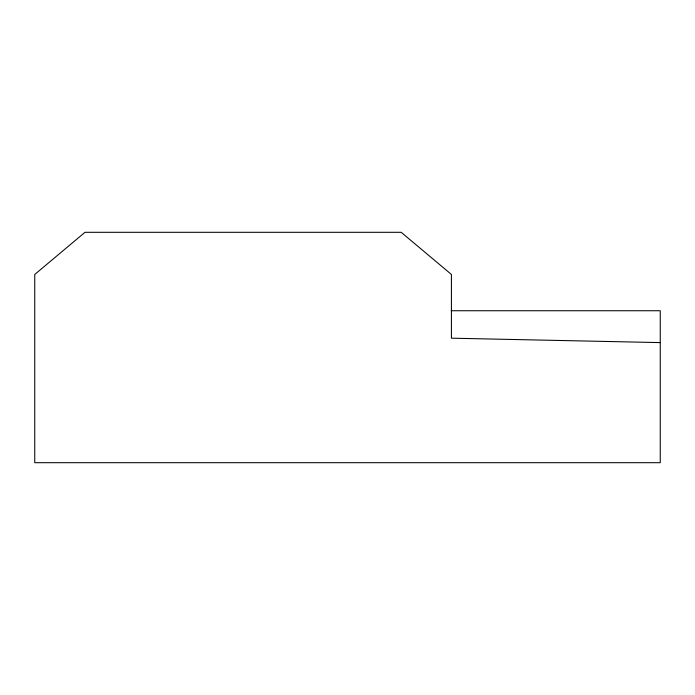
<?xml version="1.0" encoding="UTF-8"?>
<svg xmlns="http://www.w3.org/2000/svg" width="695" height="695" viewBox="0 0 695 695"><rect width="100%" height="100%" fill="white"/><g stroke="black" fill="none" stroke-linecap="round" stroke-linejoin="round"><path stroke-width="1.04" d="M451.168 310.735L660.25 310.735L660.25 462.696L34.75 462.696L34.75 274.456L84.99 232.304L401.18 232.304L451.42 274.456L451.42 338.187L660.25 342.6"/></g></svg>
